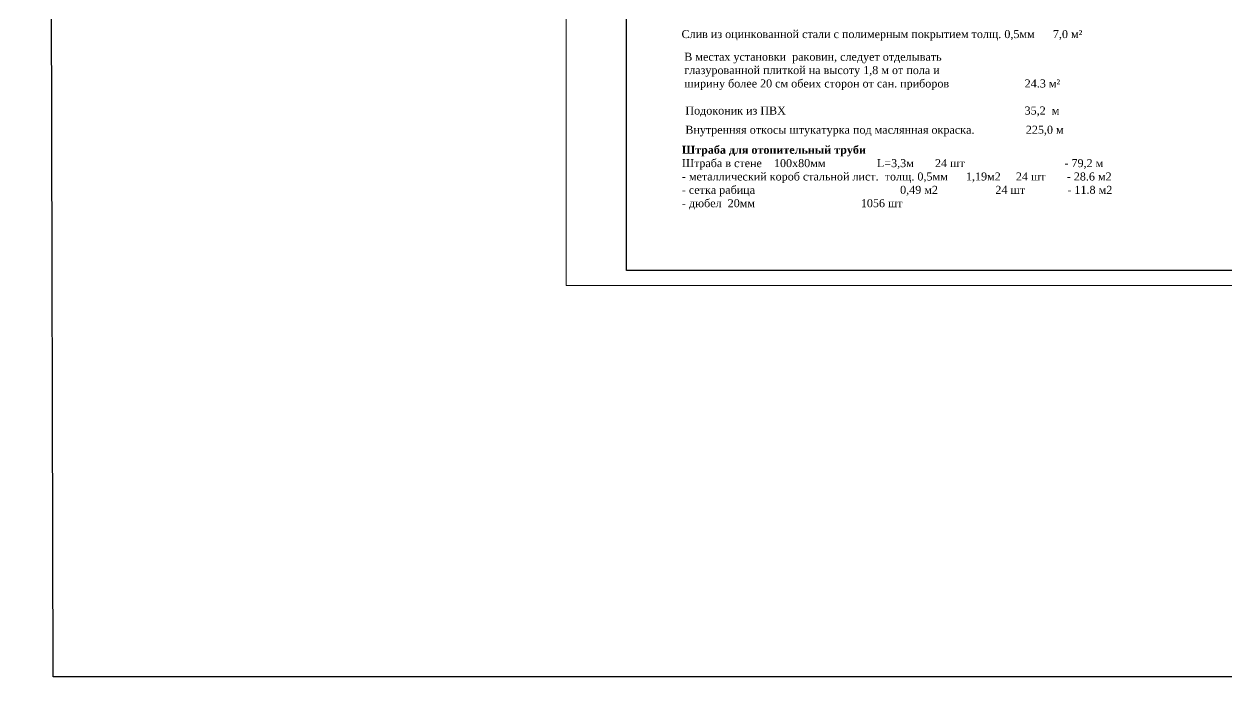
# Model space of a CAD drawing. Header units: millimetres. Extents: x 572274 to 2241483, y -888675 to -304135.
# Drawn here: x 635731 to 675715, y -808654 to -786973 of the extents above; entities that cross this region are included whole.
import ezdxf

# ---------------------------------------------------------------- set-up
doc = ezdxf.new("R2010")
doc.units = ezdxf.units.MM
doc.styles.get("Standard").update_dxf_attribs({"font": 'isocpeur.ttf'})

msp = doc.modelspace()

# ---------------------------------------------------------------- linework, layer by layer
at = {"color": 3, "lineweight": 30}
msp.add_lwpolyline([(721013.019, -808653.597), (636697.986, -808653.597), (635731.462, -392742.585), (720892.578, -394141.324)], close=True, dxfattribs=at)
at = {"lineweight": 20}
msp.add_lwpolyline([(653751.011, -795657.938), (695751.011, -795657.938), (695751.011, -765957.938), (653751.011, -765957.938)], close=True, dxfattribs=at)
at = {"lineweight": 30}
msp.add_lwpolyline([(655751.011, -766457.938), (695251.011, -766457.938), (695251.011, -795157.938), (655751.011, -795157.938)], close=True, dxfattribs=at)

# ---------------------------------------------------------------- texts
at = {"char_height": 266.011225, "attachment_point": 1}
for s, insert, width in [('{\\fTimes New Roman|b0|i0|c204|p18;Слив из оцинкованной стали\\fTimes New Roman|b0|i0|c238|p18; \\fTimes New Roman|b0|i0|c204|p18;с полимерным\\fTimes New Roman|b0|i0|c238|p18; \\fTimes New Roman|b0|i0|c204|p18;покрытием толщ. 0,5мм      7,0 м²}', (657586.804, -787172.413), 14996.23052), ('{\\fTimes New Roman|b0|i0|c204|p18;В местах установки  раковин, следует отделывать \\Pглазурованной плиткой на высоту 1,8 м от пола и \\Pширину более 20 см обеих сторон oт cан. приборов                         24.3\\fTimes New Roman|b0|i0|c238|p18; \\fTimes New Roman|b0|i0|c204|p18;м\\fTimes New Roman|b0|i0|c238|p18;²\\fTimes New Roman|b0|i0|c204|p18;   }', (657676.409, -787925.118), 14996.23052), ('{\\fTimes New Roman|b0|i0|c204|p18;Подоконик из ПВХ                                                                               35,2  м }', (657712.633, -789710.858), 13073.60152), ('{\\fTimes New Roman|b0|i0|c204|p18;Внутренняя откосы штукатурка под маслянная окраска.                 225,0 м                                                                          }', (657712.633, -790349.57), 14996.23052), ('{\\fTimes New Roman|b1|i0|c204|p18;Штраба для отопительный труби\\fSegoeUI|b0|i0|c204|p16; \\fTimes New Roman|b0|i0|c204|p18;\\PШтраба в стене    100х80мм                 L=3,3м       24 шт                                 - 79,2 м\\P- металлический короб стальной лист.\\fTimes New Roman|b0|i0|c238|p18; \\fTimes New Roman|b0|i0|c204|p18; толщ. 0,5мм      1,19м2     24 шт       - 28.6 м2 \\P- сетка рабица                                                0,49 м2                   24 шт              - 11.8 м2\\P- дюбел  20мм                                   1056 шт                                                                                             }', (657596.452, -791014.498), 21680.30896)]:
    msp.add_mtext(s, dxfattribs=dict(at, insert=insert, width=width))

doc.saveas('drawing.dxf')
